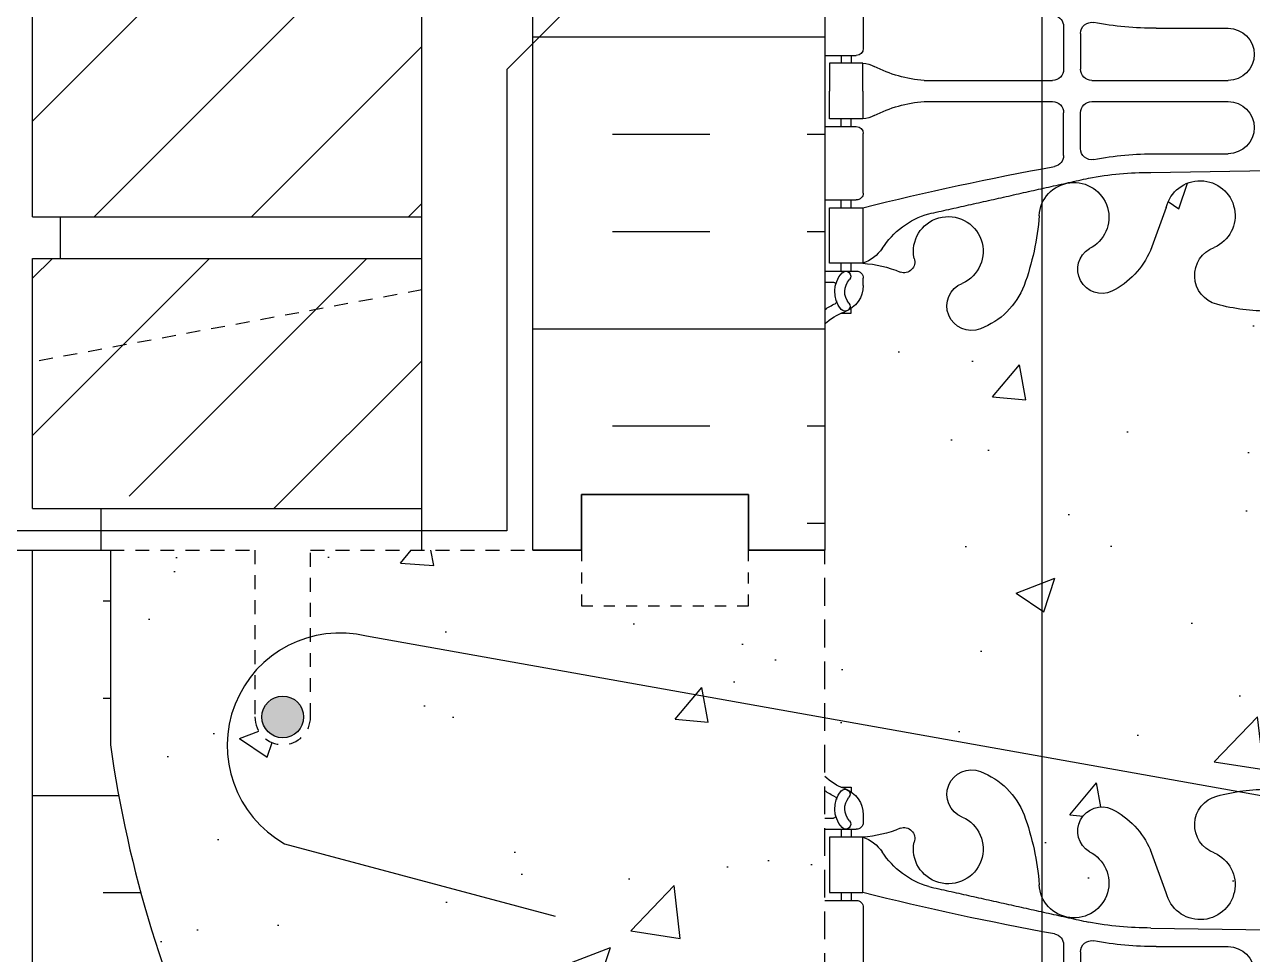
# Model space of a CAD drawing. Header units: inches. Extents: x 13.9 to 66.4, y 33.9 to 117.1.
# Drawn here: x 32.72 to 43.76, y 76.47 to 84.83 of the extents above; entities that cross this region are included whole.
import ezdxf

# ---------------------------------------------------------------- set-up
doc = ezdxf.new("R2010")
doc.units = ezdxf.units.IN
doc.header["$MEASUREMENT"] = 0
doc.linetypes.add('DASHED2', pattern=[0.375, 0.25, -0.125])
doc.linetypes.add('HIDDEN2', pattern=[0.1875, 0.125, -0.0625])
for name, color, linetype in [('HATCH', 12, 'Continuous'), ('Hidden2', 12, 'HIDDEN2'), ('line25', 2, 'Continuous'), ('LINE3', 3, 'Continuous'), ('LINE50', 5, 'Continuous'), ('LINE9', 9, 'Continuous'), ('TEXT', 4, 'Continuous'), ('Web_Edge', 9, 'Continuous')]:
    doc.layers.add(name, color=color, linetype=linetype)
pattern_1 = [(50, (0, 0), (3.586300913003767, -0.3137606749129755), [0.375, -4.125]), (355, (0, 0), (-0.693756668065, 3.760960668500059), [0.3, -3.3]), (100.4514, (0.2988584, -0.0261467), (2.892546908570108, 3.447197710304768), [0.31870095, -3.50571056]), (46.18420000000001, (0, 1), (5.336205243128222, -0.8275950716450904), [0.5625, -6.1875]), (96.6356, (0.444683725, 0.931033465), (4.673313527743517, 4.870589354502209), [0.47805144, -5.258565]), (351.1842, (0, 1), (4.673309725668136, 4.870593004626623), [0.45, -4.95]), (21, (0.5, 0.75), (2.984535260592308, -2.013094453326694), [0.375, -4.125]), (326.0000000000001, (0.5, 0.75), (1.216576659607909, 3.625750225234265), [0.3, -3.3]), (71.4514, (0.748711165, 0.58224197), (4.20111314290745, 1.612652483549762), [0.31870095, -3.50571056]), (37.50000000000001, (0, 0), (0.06079927658645334, 1.664469269156557), [0, -3.26, 0, -3.35, 0, -3.3125]), (7.499999999999999, (0, 0), (1.315347687210743, 1.972058559411801), [0, -1.91, 0, -3.185, 0, -1.2625]), (327.5, (-1.115, 0), (2.669112180862045, -0.112774358671899), [0, -1.25, 0, -3.9, 0, -5.175]), (317.5, (-1.615, 0), (2.915930846711931, 0.5005249116615882), [0, -1.625, 0, -2.59, 0, -3.675])]

# ---------------------------------------------------------------- blocks, each defined once
blk = doc.blocks.new('8 web')
at = {"layer": 'Web_Edge'}
for p, q in [((-3.853997003140194, 6.86827952785336), (-3.763997003139593, 6.868279527860238)), ((-3.763997003139593, 6.868279527860238), (-3.763997003136865, 6.826553467936094)), ((-4, 6.589430316153141), (-3.922121466731369, 6.589430316153255)), ((-3.653997003120821, 6.619430316172213), (-3.653997003117183, 6.551930316156017)), ((-4, 6.489430316153232), (-3.716497003117183, 6.489430316153175)), ((-3.853997003140194, 6.489430316153118), (-3.853997003140194, 6.419430316153182)), ((-3.763997003115037, 6.489430316153118), (-3.763997003110489, 6.419430316153182)), ((-0.9287872035524742, 5.917309984377482), (-1.071425045731758, 6.304154840108026)), ((-3.853997003140194, 5.919430316153182), (-3.853997003140194, 5.849430316153246)), ((-3.763997003076838, 5.919430316153182), (-3.763997003072291, 5.849430316153303)), ((-4, 5.849430316153189), (-3.716497003117183, 5.849430316153303)), ((-3.653997003117183, 5.786930316153303), (-3.653997003117183, 5.251930316153278)), ((-1.066614961534469, 5.601262886436416), (7.096747594914632e-06, 5.585510282198129)), ((-1.851942903252166, 5.449504996249573), (-1.851942903253075, 5.064741179432531)), ((-1.019280473763047, 5.433378599095079), (-0.3723991529905106, 5.433378599095079)), ((-1.699442903252475, 5.387449452432975), (-1.699442903252475, 5.064741202313598)), ((-4, 5.189430316153221), (-3.716497003117183, 5.189430316153278)), ((-3.853997003140648, 5.189430316153334), (-3.853997003140648, 5.119430316153341)), ((-3.763997003029544, 5.189430316153278), (-3.763997003024997, 5.119430316153341)), ((-3.106272903252375, 4.963960282198059), (-1.951875255857885, 4.964741202313519)), ((-1.599442903252566, 4.964741202313576), (-0.3723991529905106, 4.964741202313519)), ((-3.106272903252375, 4.77490035010851), (-1.951875255857885, 4.77411942999305)), ((-1.599442903252566, 4.774119429992993), (-0.3723991529905106, 4.77411942999305)), ((-1.851942903252166, 4.289355636056996), (-1.851942903253075, 4.674119452874038)), ((-1.699442903252475, 4.351411179873594), (-1.699442903252475, 4.67411942999297)), ((-4, 4.549430316153348), (-3.716497003117183, 4.549430316153291)), ((-3.853997003140648, 4.549430316153234), (-3.853997003140648, 4.619430316153228)), ((-3.763997003029544, 4.549430316153291), (-3.763997003024997, 4.619430316153228)), ((-3.653997003117183, 3.951930316153266), (-3.653997003117183, 4.486930316153291)), ((-1.019280473763047, 4.30548203321149), (-0.3723991529905106, 4.30548203321149)), ((-1.851942903252166, -5.449504996249459), (-1.851942903253075, -5.064741179432417)), ((-1.699442903252475, -5.387449452432861), (-1.699442903252475, -5.064741202313485)), ((-3.653997003117183, -5.786930316153189), (-3.653997003117183, -5.251930316153164)), ((-1.019280473763047, -5.433378599094965), (-0.3723991529905106, -5.433378599094965)), ((-1.066614961534469, -5.601262886436302), (7.096747594914632e-06, -5.585510282198015)), ((-4, -5.849430316153075), (-3.716497003117183, -5.849430316153189)), ((-3.853997003140194, -5.919430316153068), (-3.853997003140194, -5.849430316153132)), ((-3.763997003076838, -5.919430316153068), (-3.763997003072291, -5.849430316153189)), ((-0.9287872035524742, -5.917309984377368), (-1.071425045731758, -6.304154840107913)), ((-4, -6.489430316153118), (-3.716497003117183, -6.489430316153062)), ((-3.853997003140194, -6.489430316153005), (-3.853997003140194, -6.419430316153068)), ((-3.763997003115037, -6.489430316153005), (-3.763997003110489, -6.419430316153068)), ((-4, -6.589430316153027), (-3.922121466731369, -6.589430316153141)), ((-3.653997003120821, -6.6194303161721), (-3.653997003117183, -6.551930316155904)), ((-3.763997003139593, -6.868279527860125), (-3.763997003136865, -6.82655346793598)), ((-3.853997003140194, -6.868279527853247), (-3.763997003139593, -6.868279527860125))]:
    blk.add_line(p, q, dxfattribs=at)
for points in [[(-3.958997003125205, 5.919430316153182), (-3.658997003125023, 5.919430316153182), (-3.658997003125023, 6.419430316153182), (-3.958997003125205, 6.419430316153182)], [(-3.958997003125205, -5.919430316153068), (-3.658997003125023, -5.919430316153068), (-3.658997003125023, -6.419430316153068), (-3.958997003125205, -6.419430316153068)]]:
    blk.add_lwpolyline(points, close=True, dxfattribs=at)
for points in [[(-3.658997003039985, 4.869430316153341), (-3.658997003039985, 5.119430316153341), (-3.958997003040167, 5.119430316153341), (-3.958997003040167, 4.869430316153341)], [(-3.658997003039985, 4.869430316153228), (-3.658997003039985, 4.619430316153228), (-3.958997003040167, 4.619430316153228), (-3.958997003040167, 4.869430316153228)]]:
    blk.add_lwpolyline(points, dxfattribs=at)
for centre, radius, start, end in [((-3.653997003110817, 7.326537097336143), 0.5, 226.210888829619, 250.5287793646984), ((-2.681421366221457, 6.803745996483656), 0.22, 68.19625201055833, 248.1962520105583), ((-2.838670691485731, 6.374948915972766), 0.6766585701930063, 21.12389215302154, 69.31974716749635), ((-3.81805596572076, 6.804886415825138), 0.04500919725254051, 321.4480006460014, 139.1878992020099), ((-3.903997003120821, 6.619430316153171), 0.25, 4.360973023723161e-09, 70.52877936469841), ((-0.01154364793273999, 5.096020558612508), 1.754017427683611, 89.62291875159406, 105.2918337453967), ((-3.653997003110817, 7.326537097336143), 0.6, 234.7832160478548, 245.074770714525), ((-3.660289594665755, 6.673989722486283), 0.25, 140.1145119962654, 222.4608678427918), ((-3.916079213669946, 6.763519488625207), 0.02103171283708721, 343.464004044617, 63.99572765969176), ((-3.660289594665755, 6.673989722486283), 0.16, 140.0000771989565, 222.4608678427526), ((-0.4057264091229627, 6.528802424740149), 0.2680134754942133, 104.7891923591787, 250.0337521459179), ((-1.507386690568637, 6.472966012446022), 0.2173766041081271, 65.52643918041878, 238.5370110159671), ((-1.758136778094013, 6.002798762380849), 0.7499256556133269, 23.69375288972423, 62.97047426079738), ((-3.921917470907829, 6.609012775359531), 0.01958352171754351, 269.4031558122728, 15.49009993730635), ((-3.811526004136795, 6.535596989836279), 0.04500000000006049, 222.4608678430199, 42.46086784271334), ((-3.716497003117183, 6.551930316153175), 0.0625, 270, 2.605510395054913e-09), ((-2.889701643524404, 6.312634391350457), 0.3135313569610182, 168.5886214204465, 66.19163366381188), ((-4.429612482915672, 5.809951244737022), 2.364765241385946, 4.389472792842292, 20.00150772147328), ((-3.713864132316303, 7.415209276080191), 0.9972893957618358, 273.1537916446707, 293.1467017239318), ((-3.781405654282935, 6.076826453632918), 0.3638149041640656, 34.97751374817536, 70.33874127345712), ((-3.288059020926084, 6.407518382645833), 0.0967706443678472, 340.155129330284, 110.4330670055228), ((-2.858286758964823, 6.688056504967449), 0.7434990637615071, 212.7919165278158, 253.8107114574971), ((-1.758609464946403, 6.005905066990692), 0.3135313569610182, 182.735710410989, 63.93482587795434), ((-0.6238100306209162, 5.990048115977174), 0.3135313569610182, 193.4146339816162, 66.19163366381188), ((3.149606643356947, 33.3398003058673), 28.25303123538609, 256.0552188302859, 259.6343408131778), ((-3.716497003117183, 5.786930316153303), 0.0625, 0, 90.00000000002606), ((-1.071795055228449, 8.585185089815468), 2.983926699701089, 259.2546164297388, 270.0994654645017), ((-1.95194290325253, 5.449504996249857), 0.1, 359.9999999998371, 79.63434081307176), ((-1.599442903252566, 5.387449452432975), 0.1, 79.25461642981799, 180), ((-1.024460567457027, 8.41730080247413), 2.983926699701089, 259.2546164297388, 270.0994654645017), ((-0.3723991529905106, 5.199059900704299), 0.2343186983907799, 270, 90), ((-3.716497003117183, 5.251930316153278), 0.0625, 270.000000000026, 0), ((-3.663119758126868, 4.900746656763886), 0.218722518258797, 60.49374658855962, 88.91995365505842), ((-3.021401017361313, 6.120593489195755), 1.159742907951804, 242.5843952407368, 265.8032493073773), ((-1.951942903252984, 5.064741179432644), 0.1, 270.0387591052462, 359.9999999999251), ((-1.599442903252566, 5.064741202313598), 0.1, 180, 270), ((-3.021401017361313, 3.618267143110813), 1.159742907951804, 94.19675069262267, 117.4156047592631), ((-1.951942903252984, 4.674119452873924), 0.1, 7.490842385782874e-11, 89.96124089475377), ((-1.599442903252566, 4.67411942999297), 0.1, 90, 180), ((-0.3723991529905106, 4.53980073160227), 0.2343186983907799, 270, 90), ((-3.663119758126868, 4.838113975542683), 0.218722518258797, 271.0800463449416, 299.5062534114404), ((-3.716497003117183, 4.486930316153291), 0.0625, 0, 89.99999999997395), ((-1.599442903252566, 4.351411179873594), 0.1, 180, 280.7453835701821), ((-1.95194290325253, 4.289355636056712), 0.1, 280.3656591869283, 1.628443996909321e-10), ((-1.024460567457027, 1.321559829832438), 2.983926699701089, 89.90053453549825, 100.7453835702613), ((-0.3723991529905106, -5.199059900704185), 0.2343186983907799, 270, 90), ((-1.599442903252566, -5.387449452432861), 0.1, 180, 280.7453835701821), ((-1.95194290325253, -5.449504996249743), 0.1, 280.3656591869283, 1.628443996909321e-10), ((-1.024460567457027, -8.417300802474017), 2.983926699701089, 89.90053453549825, 100.7453835702613), ((3.149606643356947, -33.33980030586719), 28.25303123538609, 100.3656591868222, 103.9447811697141), ((-1.071795055228449, -8.585185089815354), 2.983926699701089, 89.90053453549825, 100.7453835702613), ((-1.758609464946403, -6.005905066990579), 0.3135313569610182, 296.0651741220457, 177.2642895890109), ((-0.6238100306209162, -5.990048115977061), 0.3135313569610182, 293.8083663361881, 166.5853660183839), ((-3.716497003117183, -5.786930316153189), 0.0625, 269.9999999999739, 0), ((-2.858286758964823, -6.688056504967335), 0.7434990637615071, 106.1892885425029, 147.2080834721842), ((-2.889701643524404, -6.312634391350343), 0.3135313569610182, 293.8083663361881, 191.4113785795535), ((-4.429612482915672, -5.809951244736908), 2.364765241385946, 339.9984922785267, 355.6105272071577), ((-3.781405654282935, -6.076826453632805), 0.3638149041640656, 289.6612587265429, 325.0224862518247), ((-1.507386690568637, -6.472966012445909), 0.2173766041081271, 121.4629889840329, 294.4735608195812), ((-0.4057264091229627, -6.528802424740036), 0.2680134754942133, 109.9662478540821, 255.2108076408213), ((-3.288059020926084, -6.407518382645719), 0.0967706443678472, 249.5669329944772, 19.84487066971599), ((-1.758136778094013, -6.002798762380735), 0.7499256556133269, 297.0295257392026, 336.3062471102758), ((-3.660289594665755, -6.673989722486169), 0.25, 137.5391321572082, 219.8854880037346), ((-3.811526004136795, -6.535596989836165), 0.04500000000006049, 317.5391321572866, 137.5391321569802), ((-3.716497003117183, -6.551930316153062), 0.0625, 359.9999999973945, 90), ((-3.713864132316303, -7.415209276080077), 0.9972893957618358, 66.85329827606827, 86.84620835532922), ((-3.921917470907829, -6.609012775359417), 0.01958352171754351, 344.5099000626936, 90.59684418772727), ((-3.903997003120821, -6.619430316153057), 0.25, 289.4712206353016, 359.999999995639), ((-3.660289594665755, -6.673989722486169), 0.16, 137.5391321572475, 219.9999228010435), ((-2.681421366221457, -6.803745996483542), 0.22, 111.8037479894417, 291.8037479894417), ((-2.838670691485731, -6.374948915972652), 0.6766585701930063, 290.6802528325036, 338.8761078469785), ((-3.653997003110817, -7.326537097336029), 0.6, 114.9252292854749, 125.2167839521452), ((-3.916079213669946, -6.763519488625093), 0.02103171283708721, 296.0042723403083, 16.535995955383), ((-3.81805596572076, -6.804886415825024), 0.04500919725254051, 220.8121007979901, 38.55199935399858), ((-0.01154364793273999, -5.096020558612395), 1.754017427683611, 254.7081662546034, 270.3770812484059), ((-3.653997003110817, -7.326537097336029), 0.5, 109.4712206353016, 133.7891111703809)]:
    blk.add_arc(centre, radius, start, end, dxfattribs=at)
for points in [[(-3.065582903252107, 5.974040282198132), (-1.628132903252208, 5.653580282198106)], [(-3.065582903252107, -5.974040282198018), (-1.628132903252208, -5.653580282197993)]]:
    blk.add_open_spline(points, degree=1, dxfattribs=at)
blk = doc.blocks.new('A$C3BE81C1F')
at = {"layer": 'LINE3'}
for p, q in [((6.105984136053905, 0.7637158224203588), (-3.266904926952037, 2.437102635939887)), ((-4.004092305927827, 0.5716279739867645), (-1.571073594774219, -0.08029742483667235))]:
    blk.add_line(p, q, dxfattribs=at)
blk.add_arc((-3.50861341393599, 1.454223551889733), 1.01216317189638, 76.18404517938067, 240.6906524988441, dxfattribs=at)

msp = doc.modelspace()

# ---------------------------------------------------------------- hatches: boundary and pattern name
at = {"layer": 'HATCH'}
h = msp.add_hatch(dxfattribs=at)
h.set_pattern_fill('ANSI31', color=256, scale=8, style=0)
h.set_pattern_definition([(45, (-77.7284910267623, -74.64005242883343), (-0.7071067811865475, 0.7071067811865476), [])])
h.paths.add_polyline_path([(36.29349623833161, 116.1044274166723), (32.79349623833139, 116.1044274166723), (32.79349623833139, 114.6044274166722), (36.29349623833161, 114.6044274166723)])
h.paths.add_polyline_path([(36.29349623833161, 114.2294274166723), (32.79349623833139, 114.2294274166722), (32.79349623833139, 113.191578117735), (35.73773735722773, 113.191578117735), (36.29349623833161, 113.191578117735)])
h.paths.add_polyline_path([(36.29349623833161, 113.191578117735), (35.73773735722773, 113.191578117735), (32.79349623833139, 113.191578117735), (32.79349623833139, 111.9794274166722), (36.29349623833161, 111.9794274166723)])
h.paths.add_polyline_path([(36.29349623833161, 111.6044274166722), (32.79349623833139, 111.6044274166723), (32.79349623833139, 109.3544274166722), (36.29349623833139, 109.3544274166723)])
h.paths.add_polyline_path([(36.29349623833161, 108.9794274166723), (32.79349623833139, 108.9794274166723), (32.79349623833139, 106.7294274166722), (36.29349623833139, 106.7294274166723)])
h.paths.add_polyline_path([(36.29349623833139, 106.3544274166723), (32.79349623833139, 106.3544274166723), (32.79349623833139, 104.1044274166722), (36.29349623833139, 104.1044274166722)])
h.paths.add_polyline_path([(36.29349623833139, 103.7294274166722), (32.79349623833139, 103.7294274166723), (32.79349623833139, 101.4794274166722), (36.29349623833139, 101.4794274166723)])
h.paths.add_polyline_path([(36.29349623833139, 101.1044274166723), (32.79349623833139, 101.1044274166723), (32.79349623833139, 98.85442741667222), (36.29349623833139, 98.85442741667225), (36.29349623833139, 99.72942741667231), (34.29349623833139, 99.72942741667228), (34.29349623833139, 99.97942741667225), (36.29349623833139, 99.97942741667225)])
h.paths.add_polyline_path([(36.29349623833139, 98.47942741667225), (32.79349623833139, 98.47942741667222), (32.79349623833139, 96.22942741667222), (36.29349623833139, 96.22942741667225)])
h.paths.add_polyline_path([(36.29349623833139, 95.85442741667222), (32.79349623833139, 95.85442741667225), (32.79349623833139, 93.60442741667222), (36.29349623833139, 93.60442741667225)])
h.paths.add_polyline_path([(36.29349623833139, 93.22942741667225), (32.79349623833139, 93.22942741667222), (32.79349623833139, 91.80867126961863), (35.73773735722773, 91.80867126961863), (36.29349623833139, 91.80867126961863)])
h.paths.add_polyline_path([(36.29349623833139, 91.80867126961863), (35.73773735722773, 91.80867126961863), (32.79349623833139, 91.80867126961863), (32.79349623833139, 90.97942741667225), (36.29349623833139, 90.97942741667225)])
h.paths.add_polyline_path([(36.29349623833139, 90.60442741667225), (34.29349623833139, 90.60442741667225), (32.79349623833139, 90.60442741667225), (32.79349623833139, 88.35442741667222), (36.29349623833139, 88.35442741667225)])
h.paths.add_polyline_path([(36.29349623833139, 87.97942741667225), (32.79349623833139, 87.97942741667222), (32.79349623833139, 85.72942741667222), (36.29349623833139, 85.72942741667225)])
h.paths.add_polyline_path([(36.29349623833139, 85.35442741667225), (32.79349623833139, 85.35442741667225), (32.79349623833139, 83.10442741667222), (36.29349623833139, 83.10442741667225)])
h.paths.add_polyline_path([(36.29349623833139, 82.72942741667222), (32.79349623833139, 82.72942741667228), (32.79349623833139, 81.1044001865306), (33.23941664667825, 80.84257350297528), (33.8521361882589, 80.47942741667222), (36.29349623833139, 80.47942741667225)])
h = msp.add_hatch(dxfattribs=at)
h.set_pattern_fill('INSUL', color=256, scale=7, style=0)
h.set_pattern_definition([(0, (-2886.243085473153, -316.9050866460394), (0, 2.625), []), (0, (-2886.243085473153, -316.0300866460394), (0, 2.625), [0.875, -0.875]), (0, (-2886.243085473153, -315.1550866460394), (0, 2.625), [0.875, -0.875])])
h.paths.add_polyline_path([(37.29349623833139, 80.10442741667222), (37.73099623833139, 80.10442741667222), (37.73099623833139, 80.60442741667222), (39.23099623833139, 80.60442741667222), (39.23099623833139, 80.10442741667222), (39.91849623833139, 80.10442741667222), (39.91849623833139, 98.10442741667222), (39.23099623833139, 98.10442741667222), (39.23099623833139, 98.60442741667222), (37.73099623833139, 98.60442741667222), (37.73099623833139, 98.10442741667222), (37.29349623833139, 98.10442741667222)])
h = msp.add_hatch(dxfattribs=at)
h.set_pattern_fill('AR-CONC', color=256, scale=0.5, style=0)
h.set_pattern_definition(pattern_1)
h.paths.add_polyline_path([(43.90355875919469, 82.25439271372467, -0.06633653835427764), (43.4443558028907, 82.31649038588832, -0.7348724129849206), (43.4212521992994, 82.82752923259179, 1.612473537251058), (42.98970903477947, 83.1871174322963), (42.84707119259963, 82.80027257656425, -0.1730747606231109), (42.50116287006263, 82.43361553705603, -0.9407930192578867), (42.29765033338472, 82.81687875693711, 1.753170910241132), (41.84671274147002, 83.1134868921719, -0.06822591722321777), (41.71101491860547, 82.48562035014248, -0.2134499129908329), (41.31878915782863, 82.09641988315954, -1), (41.15536058639543, 82.50494295721938, 2.087231407704766), (40.72146115650127, 82.72976021547888, -0.6387765093362343), (40.59665333507972, 82.60622713447434, 0.08745749120364542), (40.25949923520655, 82.6849971005191), (40.15449923522089, 82.68499710051911), (40.15449923521636, 82.6149971005191), (40.2019992352142, 82.6149971005191, -0.4142135623864142), (40.2644992352142, 82.55249710051626), (40.26449923521056, 82.48499710050007, -0.2490694201739034), (40.15449923519452, 82.27787394873619), (40.15449923519179, 82.23614788881204), (40.06449923519126, 82.23614788881892, 0.08841615068673862), (39.91849623833139, 82.13883619636441), (39.91849623833139, 80.10442741667222), (39.91849623833138, 78.5940627327871), (43.62695775187327, 77.93197332220196, -0.03940218225661474), (43.90206030304995, 77.95445858019627)])
h = msp.add_hatch(dxfattribs=at)
h.set_pattern_fill('INSUL', color=256, scale=7, style=0)
h.set_pattern_definition([(0, (-2962.572269416254, -360.4778530518747), (0, 2.625), []), (0, (-2962.572269416254, -359.6028530518747), (0, 2.625), [0.875, -0.875]), (0, (-2962.572269416254, -358.7278530518747), (0, 2.625), [0.875, -0.875])])
h.paths.add_polyline_path([(34.4934962383312, 75.10442741667228, -0.07957910678395548), (33.4934962383312, 78.35442741667228), (33.4934962383312, 80.10442741667228), (32.79349623833139, 80.10442741667228), (32.79349623833139, 75.10442741667228, 0.1316524975873954), (33.46336921940917, 72.60442741667228), (37.20137464116567, 66.45442741667242, -0.1043800181721882), (37.29349623833184, 65.9794274166724), (37.29349623833139, 62.10442741667239), (37.73099623833139, 62.10442741667239), (37.73099623833139, 62.60442741667239), (39.23099623833139, 62.60442741667239), (39.23099623833139, 62.10442741667239), (39.91849623833139, 62.10442741667239), (39.91849623833139, 65.3544274166724), (39.66849623833139, 65.3544274166724), (39.66849623833139, 65.7294274166724)])
h = msp.add_hatch(dxfattribs=at)
h.set_pattern_fill('AR-CONC', color=256, scale=0.5, style=0)
h.set_pattern_definition([(49.99999999999999, (73.50289343272902, 42.2220629131138), (3.586300913003767, -0.3137606749129755), [0.375, -4.125]), (355, (73.50289343272902, 42.2220629131138), (-0.693756668065, 3.760960668500059), [0.3, -3.3]), (100.4514, (73.80175183272902, 42.1959162131138), (2.892546908570108, 3.447197710304768), [0.31870095, -3.50571056]), (46.18420000000001, (73.50289343272902, 43.2220629131138), (5.336205243128222, -0.8275950716450904), [0.5625, -6.1875]), (96.6356, (73.94757715772903, 43.1530963781138), (4.673313527743517, 4.870589354502209), [0.47805144, -5.258565]), (351.1842, (73.50289343272902, 43.2220629131138), (4.673309725668136, 4.870593004626623), [0.45, -4.95]), (21, (74.00289343272902, 42.9720629131138), (2.984535260592308, -2.013094453326694), [0.375, -4.125]), (326.0000000000001, (74.00289343272902, 42.9720629131138), (1.216576659607909, 3.625750225234265), [0.3, -3.3]), (71.4514, (74.25160459772903, 42.8043048831138), (4.20111314290745, 1.612652483549762), [0.31870095, -3.50571056]), (37.50000000000001, (73.50289343272902, 42.2220629131138), (0.06079927658645334, 1.664469269156557), [0, -3.26, 0, -3.35, 0, -3.3125]), (7.499999999999999, (73.50289343272902, 42.2220629131138), (1.315347687210743, 1.972058559411801), [0, -1.91, 0, -3.185, 0, -1.2625]), (327.5, (72.38789343272902, 42.2220629131138), (2.669112180862045, -0.112774358671899), [0, -1.25, 0, -3.9, 0, -5.175]), (317.5, (71.88789343272902, 42.2220629131138), (2.915930846711931, 0.5005249116615882), [0, -1.625, 0, -2.59, 0, -3.675])])
h.paths.add_polyline_path([(39.91849623833139, 80.10442741667222), (39.23099623833139, 80.10442741667222), (39.23099623833139, 79.6044274166722), (37.73099623833139, 79.6044274166722), (37.73099623833139, 80.10442741667222), (37.29349623833139, 80.10442741667222), (36.37484569409173, 80.10442741667225), (36.40262676473387, 79.96728374995035), (36.10325467990162, 79.98821788542756), (36.19735930280858, 80.10442741667225), (35.29349623833139, 80.10442741667228), (35.29349623833139, 78.60442741667228, -1), (34.79349623833139, 78.60442741667228), (34.79349623833139, 80.10442741667228), (33.4934962383312, 80.10442741667228), (33.4934962383312, 78.35442741667228, 0.0795791067839555), (34.4934962383312, 75.10442741667228), (39.66849623833139, 65.7294274166724), (39.66849623833139, 65.3544274166724), (39.91849623833139, 65.3544274166724)])
h = msp.add_hatch(dxfattribs=at)
h.set_pattern_fill('AR-CONC', color=256, scale=0.5, style=0)
h.set_pattern_definition(pattern_1)
h.paths.add_polyline_path([(43.44435580288933, 77.89236444745578, -0.02665041011683685), (43.62695775187328, 77.93197332220196), (39.91849623833138, 78.5940627327871), (39.91849623833138, 78.07001863698005, 0.08841615068674875), (40.06449923519126, 77.97270694452553), (40.15449923519179, 77.9727069445324), (40.15449923519452, 77.93098088460825, -0.2490694201798198), (40.26449923521056, 77.7238577328388), (40.2644992352142, 77.65635773282818, -0.4142135623864142), (40.2019992352142, 77.59385773282534), (40.15449923521635, 77.59385773282536), (40.1544992352209, 77.52385773282533), (40.25949923520636, 77.52385773282535, 0.08745749120569998), (40.59665333508712, 77.60262769887287, -0.6387765093075752), (40.72146115650128, 77.47909461786557, 2.087231407567003), (41.15536058642416, 77.70391187611357, -1), (41.31878915782899, 78.11243495018476, -0.2134499129906179), (41.71101491860541, 77.72323448320212, -0.06822591722259368), (41.84671274146956, 77.09536794117857, 1.753170910259813), (42.2976503333847, 77.39197607640736, -0.9407930192576591), (42.50116287006283, 77.77523929628832, -0.173074760623033), (42.84707119259963, 77.40858225678019), (42.98970903477891, 77.02173740104965, 1.612473537249834), (43.42125219930075, 77.38132560075216, -0.7348724129850106)])
at = {"layer": 'LINE3'}
msp.add_hatch(color=256, dxfattribs=at).paths.add_polyline_path([(35.23099623833139, 78.60442741667228, 1), (34.85599623833139, 78.60442741667228, 1)])

# ---------------------------------------------------------------- linework, layer by layer
at = {"layer": 'HATCH'}
for p, q in [((36.10325465862536, 79.98821785915356), (36.19735930280865, 80.10442741667234)), ((36.40264353158852, 79.96720097891696), (36.37484569409173, 80.10442741667225)), ((36.10325472278726, 79.9882178824287), (36.40252393786511, 79.96729094030547))]:
    msp.add_line(p, q, dxfattribs=at)
at = {"layer": 'Hidden2'}
for p, q in [((33.4934962383312, 80.10442741667228), (34.79349623833139, 80.10442741667228)), ((34.79349623833139, 80.10442741667228), (34.79349623833139, 78.60442741667228)), ((35.29349623833139, 78.60442741667228), (35.29349623833139, 80.10442741667228)), ((35.29349623833139, 80.10442741667228), (37.29349623833139, 80.10442741667222))]:
    msp.add_line(p, q, dxfattribs=at)
at = {"layer": 'Hidden2', "ltscale": 2}
msp.add_line((39.91849623833139, 65.3544274166724), (39.91849623833139, 80.10442741667211), dxfattribs=at)
at = {"layer": 'Hidden2'}
msp.add_lwpolyline([(37.29349623833139, 80.10442741667222), (37.73099623833139, 80.10442741667222), (37.73099623833139, 80.60442741667222), (39.23099623833139, 80.60442741667222), (39.23099623833139, 80.10442741667222), (39.91849623833139, 80.10442741667222)], dxfattribs=at)
msp.add_arc((35.04349623833139, 78.60442741667228), 0.25, 180, 0, dxfattribs=at)
at = {"layer": 'line25'}
for p, q in [((39.91849623833139, 98.10442741667222), (39.91849623833139, 80.10442741667222)), ((36.29349623833139, 80.10442741667225), (36.29349623833139, 90.60442741667225)), ((32.79349623833139, 83.10442741667225), (32.79349623833139, 85.35442741667225)), ((32.79349623833139, 83.10442741667225), (36.29349623833139, 83.10442741667225)), ((33.04349623833139, 82.72942741667225), (33.04349623833139, 83.10442741667225)), ((32.79349623833139, 82.72942741667225), (36.29349623833139, 82.72942741667225)), ((32.79349623833139, 80.47942741667225), (32.79349623833139, 82.72942741667225)), ((32.79349623833139, 80.47942741667225), (36.29349623833139, 80.47942741667225)), ((33.40928886237555, 80.10442741667225), (33.40928886237555, 80.47942741667225)), ((33.4934962383312, 80.10442741667228), (33.4934962383312, 78.35442741667228))]:
    msp.add_line(p, q, dxfattribs=at)
msp.add_arc((44.1388045335683, 79.85106073828368), 10.75, 188.0028121455202, 206.2026457925795, dxfattribs=at)
at = {"layer": 'LINE3'}
msp.add_line((41.87239846996764, 73.07261534766496), (41.87239846996764, 111.583357667894), dxfattribs=at)
msp.add_circle((35.04349623833139, 78.60442741667228), 0.1875, dxfattribs=at)
at = {"layer": 'LINE50'}
msp.add_line((37.29349623833139, 80.10442741667222), (37.29349623833139, 98.10442741667222), dxfattribs=at)
for points in [[(37.29349623833139, 80.10442741667222), (37.73099623833139, 80.10442741667222), (37.73099623833139, 80.60442741667222), (39.23099623833139, 80.60442741667222), (39.23099623833139, 80.10442741667222), (39.91849623833139, 80.10442741667222)], [(39.91849623833139, 80.10442741667222), (39.23099623833139, 80.10442741667222), (39.23099623833139, 80.60442741667222), (37.73099623833139, 80.60442741667222), (37.73099623833139, 80.10442741667222), (37.29349623833139, 80.10442741667222)]]:
    msp.add_lwpolyline(points, dxfattribs=at)
msp.add_lwpolyline([(37.29349623833139, 62.10442741667239), (37.29349623833184, 65.9794274166724, 0.1043800181721882), (37.20137464116567, 66.45442741667242), (33.46336921940917, 72.60442741667228, -0.1316524975873954), (32.79349623833139, 75.10442741667228), (32.79349623833139, 80.10442741667228), (33.4934962383312, 80.10442741667228)], format="xyb", dxfattribs=at)
at = {"layer": 'LINE9'}
msp.add_line((37.05905572805875, 84.42904232614478), (38.29349623833139, 85.66348283641742), dxfattribs=at)
at = {"layer": 'LINE9', "linetype": 'DASHED2', "ltscale": 0.5}
msp.add_line((36.29349623833139, 82.44506192875838), (32.79349623833139, 81.79727053936654), dxfattribs=at)
at = {"layer": 'LINE9'}
msp.add_lwpolyline([(37.05905572805875, 84.42904232614478), (37.05905572805875, 80.27904232614469), (32.64951754703239, 80.2790423261448), (32.45046958449269, 79.89020138176159)], dxfattribs=at)
at = {"layer": 'LINE9', "linetype": 'Continuous'}
msp.add_lwpolyline([(37.10599623833139, 62.10442741667242), (37.10599623833184, 65.98103632885763, 0.1013773722483233), (37.03368597124127, 66.3693202583956), (33.30205618941844, 72.50883065734678, -0.1317570615111528), (32.60599623833139, 75.10442741667228), (32.60599623833139, 80.10442741667228), (32.79349623833139, 80.10442741667228)], format="xyb", dxfattribs=at)
at = {"layer": 'LINE9', "linetype": 'DASHED2', "ltscale": 0.15}
msp.add_lwpolyline([(37.73099623833139, 80.1044274166722), (37.73099623833139, 80.1044274166722), (37.73099623833139, 79.6044274166722), (39.23099623833139, 79.6044274166722), (39.23099623833139, 80.1044274166722), (39.23099623833139, 80.1044274166722)], dxfattribs=at)

# ---------------------------------------------------------------- block references
at = {"layer": 'line25', "xscale": -1, "rotation": 180}
for p in [(43.91849623833139, 89.10442741667228), (43.91849623833139, 71.10442741667228)]:
    msp.add_blockref('8 web', p, dxfattribs=at)
at = {"layer": 'TEXT', "linetype": 'Continuous'}
msp.add_blockref('A$C3BE81C1F', (39.06455352782751, 76.89267477891457), dxfattribs=at)

doc.saveas('drawing.dxf')
